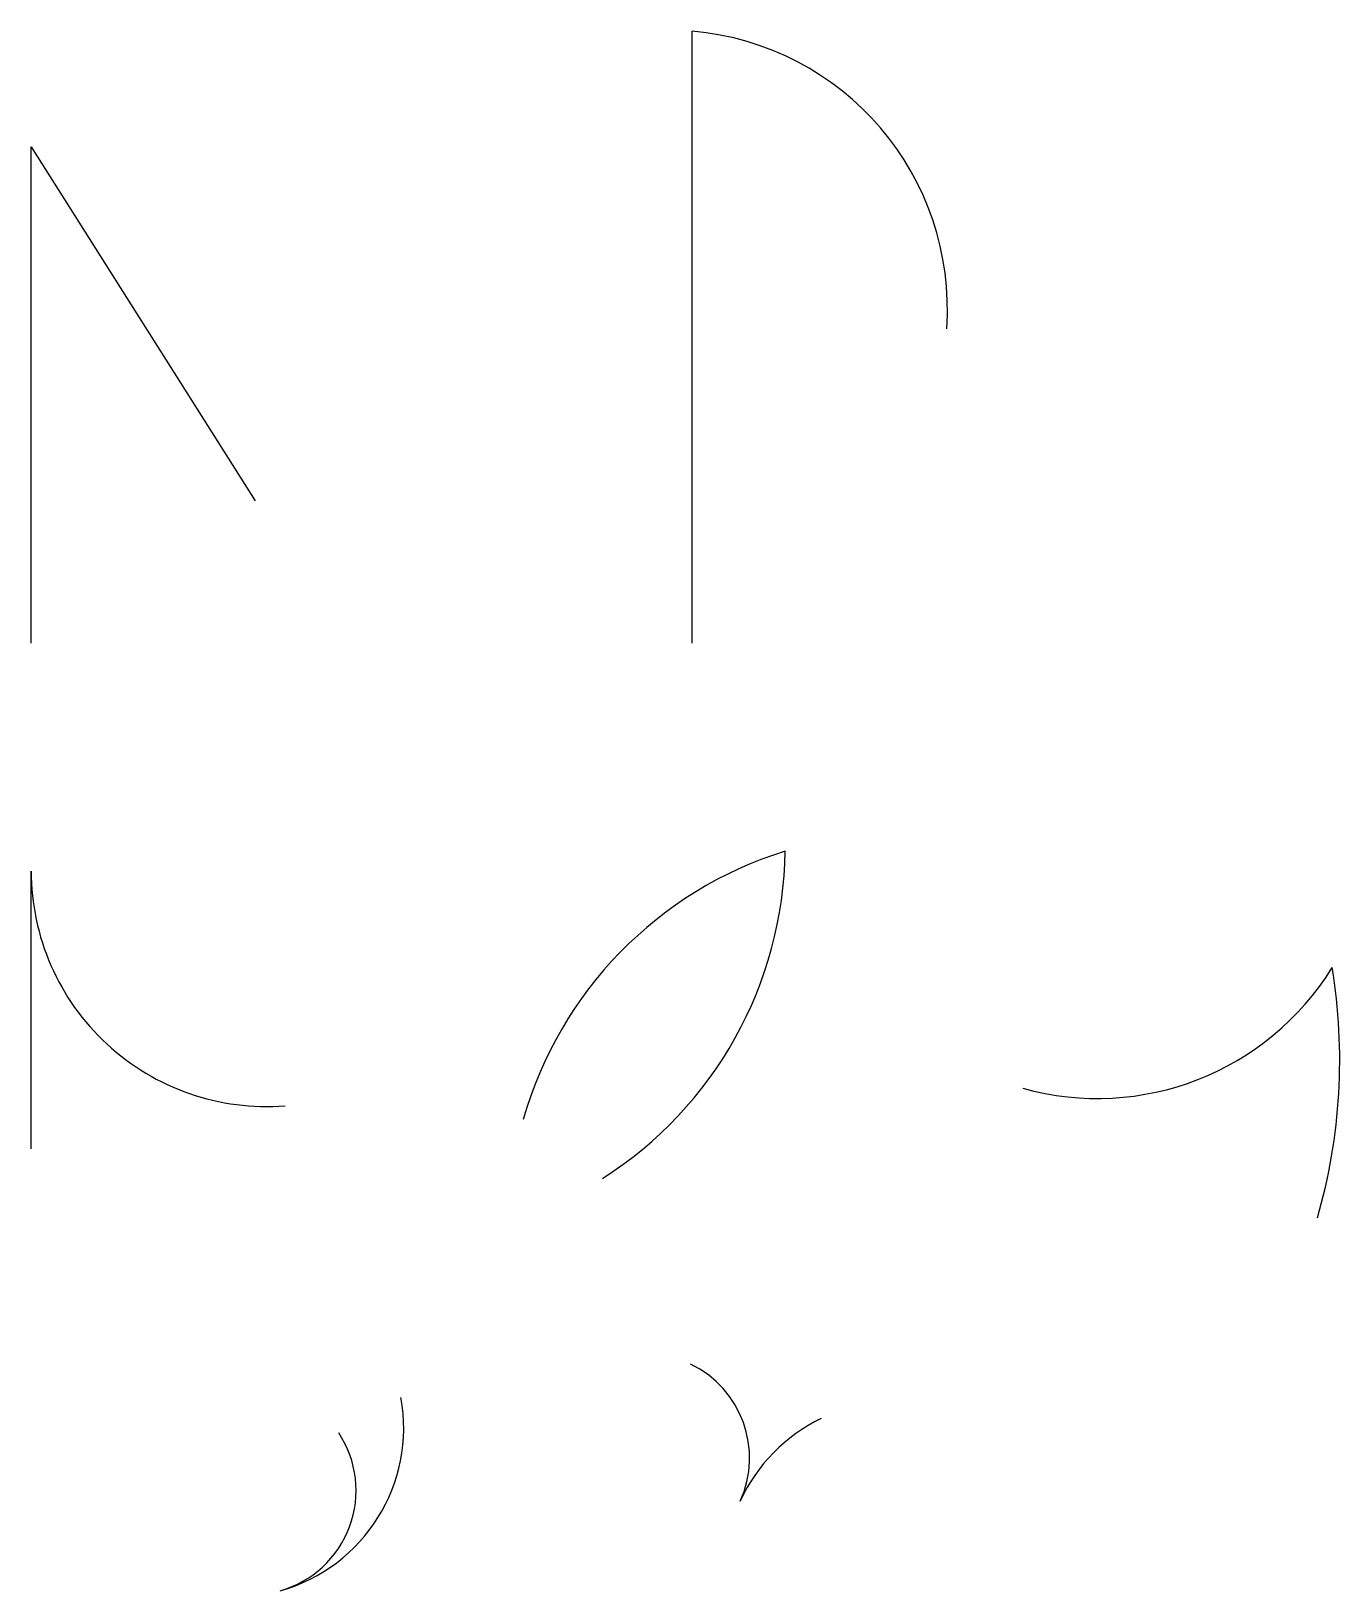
# Model space of a CAD drawing. Extents: x 0 to 87, y -63 to 41.
import ezdxf

# ---------------------------------------------------------------- set-up
doc = ezdxf.new("R2010")
doc.units = 0
doc.layers.add('MODELSKETCH_VISIBLE', color=7, linetype='CONTINUOUS')

msp = doc.modelspace()

# ---------------------------------------------------------------- linework, layer by layer
at = {"layer": 'MODELSKETCH_VISIBLE'}
for p, q in [((44, 0), (44, 40.77)), ((0, 0), (0, 33.06)), ((0, 33.06), (14.92, 9.49)), ((0, -33.67), (0, -15.17))]:
    msp.add_line(p, q, dxfattribs=at)
for centre, radius, start, end in [((42.42, 22.25), 18.58, 355.9666, 85.1311), ((58.01, -38.91), 26.26, 107.3065, 164.0753), ((23.94, -13.48), 26.26, 302.4436, 359.2124), ((15.68, -15.17), 15.68, 180, 274.4664), ((70.99, -11.95), 18.36, 254.2954, 328.3635), ((49.11, -27.74), 38.01, 343.9391, 9.328), ((40.89, -54.25), 6.94, 335.4541, 64.2881), ((13.53, -52.25), 11.27, 285.6722, 10.3139), ((57.52, -61.84), 11.34, 115.7285, 155.4541), ((14.7, -56.42), 6.93, 285.6722, 33.6118)]:
    msp.add_arc(centre, radius, start, end, dxfattribs=at)

doc.saveas('drawing.dxf')
